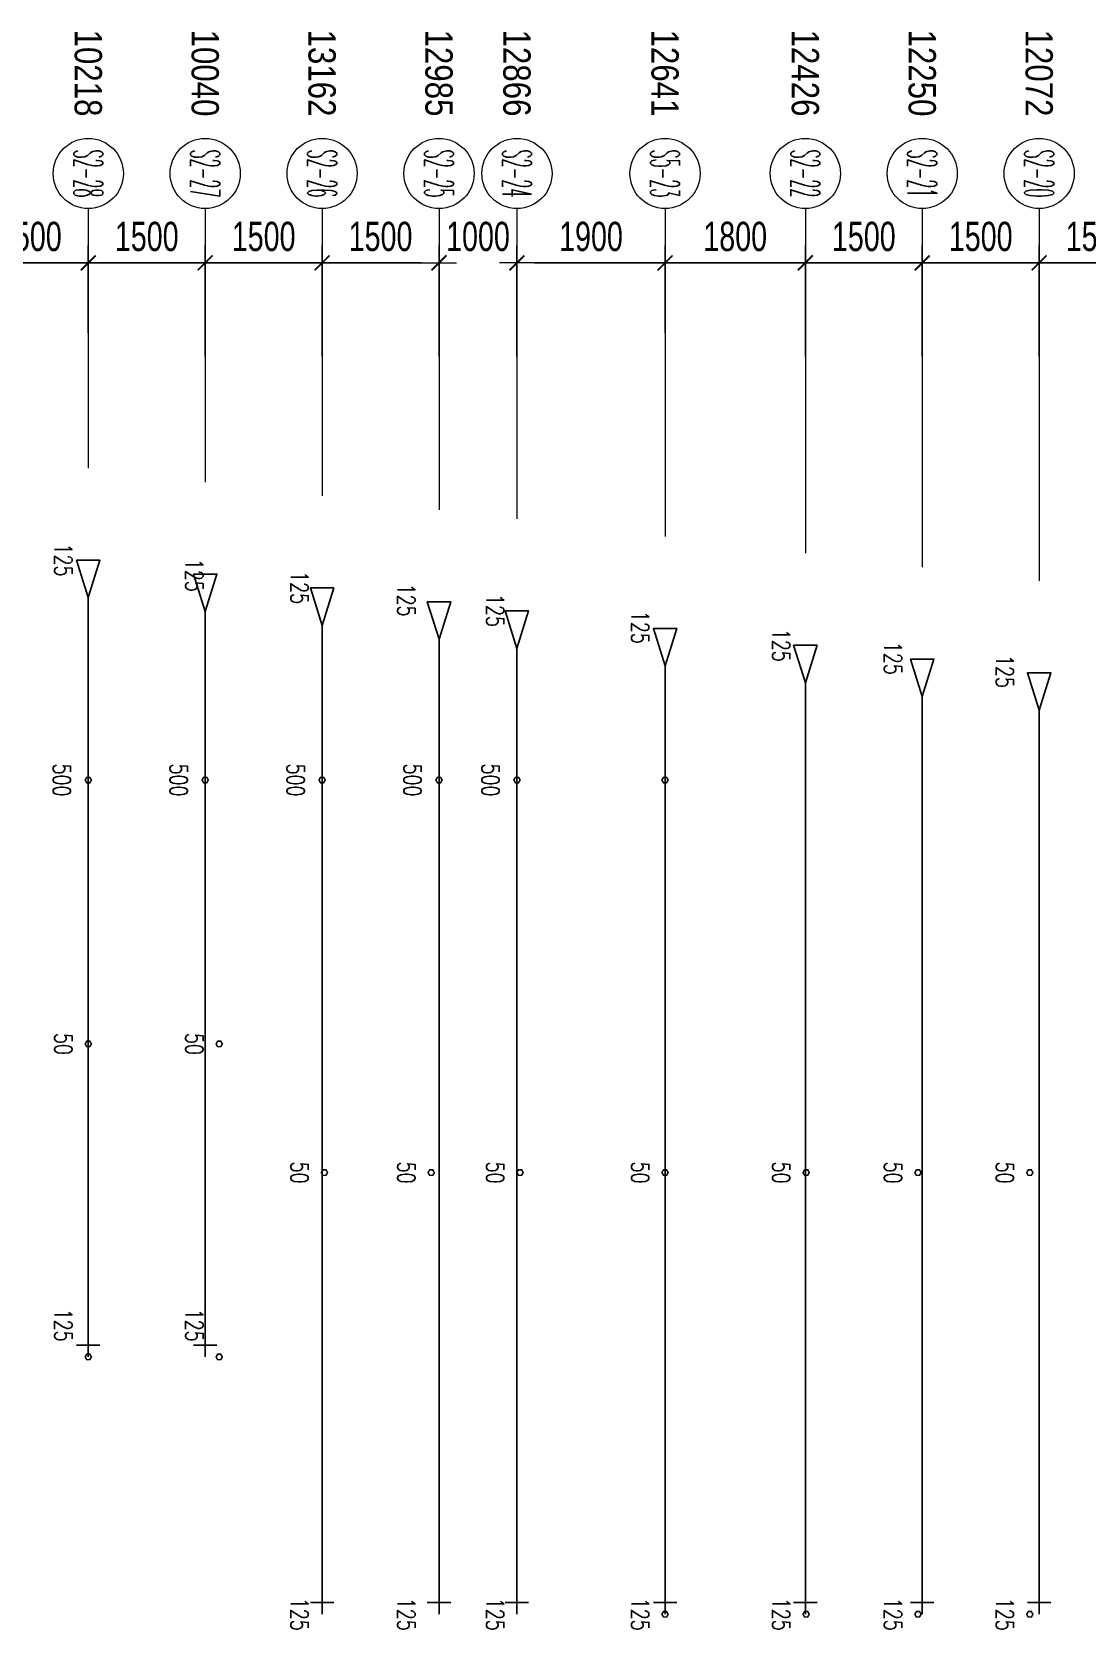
# Model space of a CAD drawing. Header units: millimetres. Extents: x 139404 to 589785, y -24714 to 48110.
# Drawn here: x 531477 to 545015, y 27610 to 48095 of the extents above; entities that cross this region are included whole.
import ezdxf
from ezdxf.enums import TextEntityAlignment as Align

# ---------------------------------------------------------------- set-up
doc = ezdxf.new("R2010")
doc.units = ezdxf.units.MM
doc.layers.get('0').update_dxf_attribs({"lineweight": 20})
doc.layers.get('Defpoints').update_dxf_attribs({"color": 151, "lineweight": 9})
doc.layers.add('ARES_TAG', color=3, linetype='Continuous')
doc.layers.add('NDC_S_TENDON', color=10, linetype='Continuous')
doc.layers.add('Current_plane_Column', color=7, linetype='Continuous', true_color=0x4b00ff)
doc.layers.add('NDC_LCAP', color=87, linetype='Continuous', plot=False)
for name, color, linetype, lineweight in [('NDC_S-ANNO', 7, 'Continuous', 20), ('NDC_S-TENDON', 6, 'Continuous', 35), ('NDC_S_DIM', 1, 'Continuous', 15), ('NDC_S_SYMBOL', 1, 'Continuous', 15)]:
    doc.layers.add(name, color=color, linetype=linetype, lineweight=lineweight)
doc.styles.add('ARES_BIGTEXT', font='VHARIALN.TTF')
doc.styles.add('ARES_ROMANS_0.36', font='romans.shx', dxfattribs={"width": 0.36, "bigfont": 'vns.shx'})
doc.styles.add('NDC_ANNO', font='', dxfattribs={"width": 0.8})
doc.styles.add('NDC_DIM', font='', dxfattribs={"width": 0.75})
doc.styles.get('NDC_ANNO').set_extended_font_data('Dotum')
doc.styles.get('NDC_DIM').set_extended_font_data('Dotum')
doc.dimstyles.new('NDC_dim_150', dxfattribs={"dimscale": 150, "dimtxt": 2.5, "dimasz": 1.5, "dimexe": 1.5, "dimexo": 2.5, "dimgap": 1, "dimtad": 1, "dimdec": 0, "dimzin": 0, "dimdsep": 46, "dimtxsty": 'NDC_DIM', "dimblk": 'DIMMARK', "dimcen": 0.09, "dimdle": 1.2, "dimclrd": 1, "dimclre": 1, "dimclrt": 3, "dimadec": 0, "dimazin": 0, "dimtfac": 1, "dimtdec": 0, "dimtix": 1, "dimtofl": 0, "dimtmove": 0, "dimatfit": 3, "dimfxl": 8, "dimfxlon": 1, "dimtolj": 1, "dimtzin": 0, "dimarcsym": 0})

# ---------------------------------------------------------------- blocks, each defined once
blk = doc.blocks.new('*U571')
at = {"layer": 'NDC_S_SYMBOL', "color": 3}
blk.add_line((-11342, 0), (-8011, 0), dxfattribs=at)
blk.add_circle((-11792, 0), 450, dxfattribs=at)
at = {"layer": 'NDC_S_TENDON'}
for p, q in [((-5831, 0), (-3144, 0)), ((-3144, 0), (2787, 0)), ((2787, 0), (2386, 0)), ((2386, 0), (3386, 0)), ((3236, -150), (3236, 150))]:
    blk.add_line(p, q, dxfattribs=at)
blk.add_lwpolyline([(-6351, 0), (-6831, 150), (-6831, -150), (-6351, 0), (-5831, 0)], dxfattribs=at)
at = {"layer": 'ARES_TAG', "style": 'ARES_ROMANS_0.36', "width": 0.36}
blk.add_attdef('S3', text='', height=375, dxfattribs=at).set_placement((-11792, 0), align=Align.MIDDLE_CENTER)
at = {"layer": 'NDC_LCAP', "style": 'ARES_BIGTEXT'}
blk.add_attdef('L', text='', height=350, dxfattribs=at).set_placement((-12523, 0), align=Align.MIDDLE_RIGHT)
blk = doc.blocks.new('*U564')
at = {"layer": 'NDC_S_SYMBOL', "color": 3}
blk.add_line((-11342, 0), (-7834, 0), dxfattribs=at)
blk.add_circle((-11792, 0), 450, dxfattribs=at)
at = {"layer": 'NDC_S_TENDON'}
for p, q in [((-5654, 0), (-3144, 0)), ((-3144, 0), (2787, 0)), ((2787, 0), (2386, 0)), ((2386, 0), (3386, 0)), ((3236, -150), (3236, 150))]:
    blk.add_line(p, q, dxfattribs=at)
blk.add_lwpolyline([(-6174, 0), (-6654, 150), (-6654, -150), (-6174, 0), (-5654, 0)], dxfattribs=at)
at = {"layer": 'ARES_TAG', "style": 'ARES_ROMANS_0.36', "width": 0.36}
blk.add_attdef('S3', text='', height=375, dxfattribs=at).set_placement((-11792, 0), align=Align.MIDDLE_CENTER)
at = {"layer": 'NDC_LCAP', "style": 'ARES_BIGTEXT'}
blk.add_attdef('L', text='', height=350, dxfattribs=at).set_placement((-12523, 0), align=Align.MIDDLE_RIGHT)
blk = doc.blocks.new('*U565')
at = {"layer": 'NDC_S_SYMBOL', "color": 3}
blk.add_line((-11342, 0), (-7656, 0), dxfattribs=at)
blk.add_circle((-11792, 0), 450, dxfattribs=at)
at = {"layer": 'NDC_S_TENDON'}
for p, q in [((-5476, 0), (-3144, 0)), ((-3144, 0), (2787, 0)), ((2787, 0), (5686, 0)), ((5686, 0), (6686, 0)), ((6536, -150), (6536, 150))]:
    blk.add_line(p, q, dxfattribs=at)
blk.add_lwpolyline([(-5996, 0), (-6476, 150), (-6476, -150), (-5996, 0), (-5476, 0)], dxfattribs=at)
at = {"layer": 'ARES_TAG', "style": 'ARES_ROMANS_0.36', "width": 0.36}
blk.add_attdef('S3', text='', height=375, dxfattribs=at).set_placement((-11792, 0), align=Align.MIDDLE_CENTER)
at = {"layer": 'NDC_LCAP', "style": 'ARES_BIGTEXT'}
blk.add_attdef('L', text='', height=350, dxfattribs=at).set_placement((-12523, 0), align=Align.MIDDLE_RIGHT)
blk = doc.blocks.new('*U558')
at = {"layer": 'NDC_S_SYMBOL', "color": 3}
blk.add_line((-11342, 0), (-6744, 0), dxfattribs=at)
blk.add_circle((-11792, 0), 450, dxfattribs=at)
at = {"layer": 'NDC_S_TENDON'}
for p, q in [((-4564, 0), (-3144, 0)), ((-3144, 0), (2787, 0)), ((2787, 0), (5686, 0)), ((5686, 0), (6686, 0)), ((6536, -150), (6536, 150))]:
    blk.add_line(p, q, dxfattribs=at)
blk.add_lwpolyline([(-5084, 0), (-5564, 150), (-5564, -150), (-5084, 0), (-4564, 0)], dxfattribs=at)
at = {"layer": 'ARES_TAG', "style": 'ARES_ROMANS_0.36', "width": 0.36}
blk.add_attdef('S3', text='', height=375, dxfattribs=at).set_placement((-11792, 0), align=Align.MIDDLE_CENTER)
at = {"layer": 'NDC_LCAP', "style": 'ARES_BIGTEXT'}
blk.add_attdef('L', text='', height=350, dxfattribs=at).set_placement((-12523, 0), align=Align.MIDDLE_RIGHT)
blk = doc.blocks.new('*U559')
at = {"layer": 'NDC_S_SYMBOL', "color": 3}
blk.add_line((-11342, 0), (-6566, 0), dxfattribs=at)
blk.add_circle((-11792, 0), 450, dxfattribs=at)
at = {"layer": 'NDC_S_TENDON'}
for p, q in [((-4386, 0), (-3144, 0)), ((-3144, 0), (2787, 0)), ((2787, 0), (5686, 0)), ((5686, 0), (6686, 0)), ((6536, -150), (6536, 150))]:
    blk.add_line(p, q, dxfattribs=at)
blk.add_lwpolyline([(-4906, 0), (-5386, 150), (-5386, -150), (-4906, 0), (-4386, 0)], dxfattribs=at)
at = {"layer": 'ARES_TAG', "style": 'ARES_ROMANS_0.36', "width": 0.36}
blk.add_attdef('S3', text='', height=375, dxfattribs=at).set_placement((-11792, 0), align=Align.MIDDLE_CENTER)
at = {"layer": 'NDC_LCAP', "style": 'ARES_BIGTEXT'}
blk.add_attdef('L', text='', height=350, dxfattribs=at).set_placement((-12523, 0), align=Align.MIDDLE_RIGHT)
blk = doc.blocks.new('*U566')
at = {"layer": 'NDC_S_SYMBOL', "color": 3}
blk.add_line((-11342, 0), (-7478, 0), dxfattribs=at)
blk.add_circle((-11792, 0), 450, dxfattribs=at)
at = {"layer": 'NDC_S_TENDON'}
for p, q in [((-5298, 0), (-3144, 0)), ((-3144, 0), (2787, 0)), ((2787, 0), (5686, 0)), ((5686, 0), (6686, 0)), ((6536, -150), (6536, 150))]:
    blk.add_line(p, q, dxfattribs=at)
blk.add_lwpolyline([(-5818, 0), (-6298, 150), (-6298, -150), (-5818, 0), (-5298, 0)], dxfattribs=at)
at = {"layer": 'ARES_TAG', "style": 'ARES_ROMANS_0.36', "width": 0.36}
blk.add_attdef('S3', text='', height=375, dxfattribs=at).set_placement((-11792, 0), align=Align.MIDDLE_CENTER)
at = {"layer": 'NDC_LCAP', "style": 'ARES_BIGTEXT'}
blk.add_attdef('L', text='', height=350, dxfattribs=at).set_placement((-12523, 0), align=Align.MIDDLE_RIGHT)
blk = doc.blocks.new('*U561')
at = {"layer": 'NDC_S_SYMBOL', "color": 3}
blk.add_line((-11342, 0), (-7360, 0), dxfattribs=at)
blk.add_circle((-11792, 0), 450, dxfattribs=at)
at = {"layer": 'NDC_S_TENDON'}
for p, q in [((-5180, 0), (-3144, 0)), ((-3144, 0), (2787, 0)), ((2787, 0), (5686, 0)), ((5686, 0), (6686, 0)), ((6536, -150), (6536, 150))]:
    blk.add_line(p, q, dxfattribs=at)
blk.add_lwpolyline([(-5700, 0), (-6180, 150), (-6180, -150), (-5700, 0), (-5180, 0)], dxfattribs=at)
at = {"layer": 'ARES_TAG', "style": 'ARES_ROMANS_0.36', "width": 0.36}
blk.add_attdef('S3', text='', height=375, dxfattribs=at).set_placement((-11792, 0), align=Align.MIDDLE_CENTER)
at = {"layer": 'NDC_LCAP', "style": 'ARES_BIGTEXT'}
blk.add_attdef('L', text='', height=350, dxfattribs=at).set_placement((-12523, 0), align=Align.MIDDLE_RIGHT)
blk = doc.blocks.new('*U562')
at = {"layer": 'NDC_S_SYMBOL', "color": 3}
blk.add_line((-11342, 0), (-7134, 0), dxfattribs=at)
blk.add_circle((-11792, 0), 450, dxfattribs=at)
at = {"layer": 'NDC_S_TENDON'}
for p, q in [((-4955, 0), (-3144, 0)), ((-3144, 0), (2787, 0)), ((2787, 0), (5686, 0)), ((5686, 0), (6686, 0)), ((6536, -150), (6536, 150))]:
    blk.add_line(p, q, dxfattribs=at)
blk.add_lwpolyline([(-5475, 0), (-5955, 150), (-5955, -150), (-5475, 0), (-4955, 0)], dxfattribs=at)
at = {"layer": 'ARES_TAG', "style": 'ARES_ROMANS_0.36', "width": 0.36}
blk.add_attdef('S3', text='', height=375, dxfattribs=at).set_placement((-11792, 0), align=Align.MIDDLE_CENTER)
at = {"layer": 'NDC_LCAP', "style": 'ARES_BIGTEXT'}
blk.add_attdef('L', text='', height=350, dxfattribs=at).set_placement((-12523, 0), align=Align.MIDDLE_RIGHT)
blk = doc.blocks.new('*U563')
at = {"layer": 'NDC_S_SYMBOL', "color": 3}
blk.add_line((-11342, 0), (-6920, 0), dxfattribs=at)
blk.add_circle((-11792, 0), 450, dxfattribs=at)
at = {"layer": 'NDC_S_TENDON'}
for p, q in [((-4740, 0), (-3144, 0)), ((-3144, 0), (2787, 0)), ((2787, 0), (5686, 0)), ((5686, 0), (6686, 0)), ((6536, -150), (6536, 150))]:
    blk.add_line(p, q, dxfattribs=at)
blk.add_lwpolyline([(-5260, 0), (-5740, 150), (-5740, -150), (-5260, 0), (-4740, 0)], dxfattribs=at)
at = {"layer": 'ARES_TAG', "style": 'ARES_ROMANS_0.36', "width": 0.36}
blk.add_attdef('S3', text='', height=375, dxfattribs=at).set_placement((-11792, 0), align=Align.MIDDLE_CENTER)
at = {"layer": 'NDC_LCAP', "style": 'ARES_BIGTEXT'}
blk.add_attdef('L', text='', height=350, dxfattribs=at).set_placement((-12523, 0), align=Align.MIDDLE_RIGHT)
blk = doc.blocks.new('TDY')
at = {"layer": 'NDC_S-TENDON', "linetype": 'Continuous'}
for points, elevation in [([(23490, 29000, 20, 20, 0), (23470, 29035, 20, 20, 0), (23430, 29035, 20, 20, 0), (23410, 29000, 20, 20, 0), (23430, 28965, 20, 20, 0), (23470, 28965, 20, 20, 0)], 2833), ([(23490, 29000, 20, 20, 0), (23470, 29035, 20, 20, 0), (23430, 29035, 20, 20, 0), (23410, 29000, 20, 20, 0), (23430, 28965, 20, 20, 0), (23470, 28965, 20, 20, 0)], 2833), ([(24990, 29000, 20, 20, 0), (24970, 29035, 20, 20, 0), (24930, 29035, 20, 20, 0), (24910, 29000, 20, 20, 0), (24930, 28965, 20, 20, 0), (24970, 28965, 20, 20, 0)], 2833), ([(24990, 29000, 20, 20, 0), (24970, 29035, 20, 20, 0), (24930, 29035, 20, 20, 0), (24910, 29000, 20, 20, 0), (24930, 28965, 20, 20, 0), (24970, 28965, 20, 20, 0)], 2833), ([(26490, 29000, 20, 20, 0), (26470, 29035, 20, 20, 0), (26430, 29035, 20, 20, 0), (26410, 29000, 20, 20, 0), (26430, 28965, 20, 20, 0), (26470, 28965, 20, 20, 0)], 19), ([(26490, 29000, 20, 20, 0), (26470, 29035, 20, 20, 0), (26430, 29035, 20, 20, 0), (26410, 29000, 20, 20, 0), (26430, 28965, 20, 20, 0), (26470, 28965, 20, 20, 0)], 19), ([(27990, 29000, 20, 20, 0), (27970, 29035, 20, 20, 0), (27930, 29035, 20, 20, 0), (27910, 29000, 20, 20, 0), (27930, 28965, 20, 20, 0), (27970, 28965, 20, 20, 0)], 19), ([(27990, 29000, 20, 20, 0), (27970, 29035, 20, 20, 0), (27930, 29035, 20, 20, 0), (27910, 29000, 20, 20, 0), (27930, 28965, 20, 20, 0), (27970, 28965, 20, 20, 0)], 19), ([(28990, 29000, 20, 20, 0), (28970, 29035, 20, 20, 0), (28930, 29035, 20, 20, 0), (28910, 29000, 20, 20, 0), (28930, 28965, 20, 20, 0), (28970, 28965, 20, 20, 0)], 19), ([(28990, 29000, 20, 20, 0), (28970, 29035, 20, 20, 0), (28930, 29035, 20, 20, 0), (28910, 29000, 20, 20, 0), (28930, 28965, 20, 20, 0), (28970, 28965, 20, 20, 0)], 19), ([(23490, 25615, 20, 20, 0), (23470, 25650, 20, 20, 0), (23430, 25650, 20, 20, 0), (23410, 25615, 20, 20, 0), (23430, 25580, 20, 20, 0), (23470, 25580, 20, 20, 0)], 2800), ([(23490, 25615, 20, 20, 0), (23470, 25650, 20, 20, 0), (23430, 25650, 20, 20, 0), (23410, 25615, 20, 20, 0), (23430, 25580, 20, 20, 0), (23470, 25580, 20, 20, 0)], 2800), ([(25170, 25615, 20, 20, 0), (25150, 25650, 20, 20, 0), (25110, 25650, 20, 20, 0), (25090, 25615, 20, 20, 0), (25110, 25580, 20, 20, 0), (25150, 25580, 20, 20, 0)], 2800), ([(25170, 25615, 20, 20, 0), (25150, 25650, 20, 20, 0), (25110, 25650, 20, 20, 0), (25090, 25615, 20, 20, 0), (25110, 25580, 20, 20, 0), (25150, 25580, 20, 20, 0)], 2800), ([(26520, 23965, 20, 20, 0), (26500, 24000, 20, 20, 0), (26460, 24000, 20, 20, 0), (26440, 23965, 20, 20, 0), (26460, 23930, 20, 20, 0), (26500, 23930, 20, 20, 0)], 2800), ([(26520, 23965, 20, 20, 0), (26500, 24000, 20, 20, 0), (26460, 24000, 20, 20, 0), (26440, 23965, 20, 20, 0), (26460, 23930, 20, 20, 0), (26500, 23930, 20, 20, 0)], 2800), ([(27890, 23965, 20, 20, 0), (27870, 24000, 20, 20, 0), (27830, 24000, 20, 20, 0), (27810, 23965, 20, 20, 0), (27830, 23930, 20, 20, 0), (27870, 23930, 20, 20, 0)], 2800), ([(27890, 23965, 20, 20, 0), (27870, 24000, 20, 20, 0), (27830, 24000, 20, 20, 0), (27810, 23965, 20, 20, 0), (27830, 23930, 20, 20, 0), (27870, 23930, 20, 20, 0)], 2800), ([(29030, 23965, 20, 20, 0), (29010, 24000, 20, 20, 0), (28970, 24000, 20, 20, 0), (28950, 23965, 20, 20, 0), (28970, 23930, 20, 20, 0), (29010, 23930, 20, 20, 0)], 2800), ([(29030, 23965, 20, 20, 0), (29010, 24000, 20, 20, 0), (28970, 24000, 20, 20, 0), (28950, 23965, 20, 20, 0), (28970, 23930, 20, 20, 0), (29010, 23930, 20, 20, 0)], 2800), ([(30890, 23965, 20, 20, 0), (30870, 24000, 20, 20, 0), (30830, 24000, 20, 20, 0), (30810, 23965, 20, 20, 0), (30830, 23930, 20, 20, 0), (30870, 23930, 20, 20, 0)], 2800), ([(30890, 23965, 20, 20, 0), (30870, 24000, 20, 20, 0), (30830, 24000, 20, 20, 0), (30810, 23965, 20, 20, 0), (30830, 23930, 20, 20, 0), (30870, 23930, 20, 20, 0)], 2800), ([(32700, 23965, 20, 20, 0), (32680, 24000, 20, 20, 0), (32640, 24000, 20, 20, 0), (32620, 23965, 20, 20, 0), (32640, 23930, 20, 20, 0), (32680, 23930, 20, 20, 0)], 2800), ([(32700, 23965, 20, 20, 0), (32680, 24000, 20, 20, 0), (32640, 24000, 20, 20, 0), (32620, 23965, 20, 20, 0), (32640, 23930, 20, 20, 0), (32680, 23930, 20, 20, 0)], 2800), ([(34135, 23965, 20, 20, 0), (34115, 24000, 20, 20, 0), (34075, 24000, 20, 20, 0), (34055, 23965, 20, 20, 0), (34075, 23930, 20, 20, 0), (34115, 23930, 20, 20, 0)], 2800), ([(34135, 23965, 20, 20, 0), (34115, 24000, 20, 20, 0), (34075, 24000, 20, 20, 0), (34055, 23965, 20, 20, 0), (34075, 23930, 20, 20, 0), (34115, 23930, 20, 20, 0)], 2800), ([(35570, 23965, 20, 20, 0), (35550, 24000, 20, 20, 0), (35510, 24000, 20, 20, 0), (35490, 23965, 20, 20, 0), (35510, 23930, 20, 20, 0), (35550, 23930, 20, 20, 0)], 2800), ([(35570, 23965, 20, 20, 0), (35550, 24000, 20, 20, 0), (35510, 24000, 20, 20, 0), (35490, 23965, 20, 20, 0), (35510, 23930, 20, 20, 0), (35550, 23930, 20, 20, 0)], 2800), ([(23490, 21600, 20, 20, 0), (23470, 21635, 20, 20, 0), (23430, 21635, 20, 20, 0), (23410, 21600, 20, 20, 0), (23430, 21565, 20, 20, 0), (23470, 21565, 20, 20, 0)], 2875), ([(23490, 21600, 20, 20, 0), (23470, 21635, 20, 20, 0), (23430, 21635, 20, 20, 0), (23410, 21600, 20, 20, 0), (23430, 21565, 20, 20, 0), (23470, 21565, 20, 20, 0)], 2875), ([(25170, 21600, 20, 20, 0), (25150, 21635, 20, 20, 0), (25110, 21635, 20, 20, 0), (25090, 21600, 20, 20, 0), (25110, 21565, 20, 20, 0), (25150, 21565, 20, 20, 0)], 2875), ([(25170, 21600, 20, 20, 0), (25150, 21635, 20, 20, 0), (25110, 21635, 20, 20, 0), (25090, 21600, 20, 20, 0), (25110, 21565, 20, 20, 0), (25150, 21565, 20, 20, 0)], 2875), ([(30890, 18300, 20, 20, 0), (30870, 18335, 20, 20, 0), (30830, 18335, 20, 20, 0), (30810, 18300, 20, 20, 0), (30830, 18265, 20, 20, 0), (30870, 18265, 20, 20, 0)], 2875), ([(30890, 18300, 20, 20, 0), (30870, 18335, 20, 20, 0), (30830, 18335, 20, 20, 0), (30810, 18300, 20, 20, 0), (30830, 18265, 20, 20, 0), (30870, 18265, 20, 20, 0)], 2875), ([(32700, 18300, 20, 20, 0), (32680, 18335, 20, 20, 0), (32640, 18335, 20, 20, 0), (32620, 18300, 20, 20, 0), (32640, 18265, 20, 20, 0), (32680, 18265, 20, 20, 0)], 2875), ([(32700, 18300, 20, 20, 0), (32680, 18335, 20, 20, 0), (32640, 18335, 20, 20, 0), (32620, 18300, 20, 20, 0), (32640, 18265, 20, 20, 0), (32680, 18265, 20, 20, 0)], 2875), ([(34135, 18300, 20, 20, 0), (34115, 18335, 20, 20, 0), (34075, 18335, 20, 20, 0), (34055, 18300, 20, 20, 0), (34075, 18265, 20, 20, 0), (34115, 18265, 20, 20, 0)], 2875), ([(34135, 18300, 20, 20, 0), (34115, 18335, 20, 20, 0), (34075, 18335, 20, 20, 0), (34055, 18300, 20, 20, 0), (34075, 18265, 20, 20, 0), (34115, 18265, 20, 20, 0)], 2875), ([(35570, 18300, 20, 20, 0), (35550, 18335, 20, 20, 0), (35510, 18335, 20, 20, 0), (35490, 18300, 20, 20, 0), (35510, 18265, 20, 20, 0), (35550, 18265, 20, 20, 0)], 2875), ([(35570, 18300, 20, 20, 0), (35550, 18335, 20, 20, 0), (35510, 18335, 20, 20, 0), (35490, 18300, 20, 20, 0), (35510, 18265, 20, 20, 0), (35550, 18265, 20, 20, 0)], 2875)]:
    blk.add_lwpolyline(points, format="xyseb", close=True, dxfattribs=dict(at, elevation=elevation))
blk.add_lwpolyline([(30890, 29000, 20, 20, 0), (30870, 29035, 20, 20, 0), (30830, 29035, 20, 20, 0), (30810, 29000, 20, 20, 0), (30830, 28965, 20, 20, 0), (30870, 28965, 20, 20, 0)], format="xyseb", close=True, dxfattribs=at)
blk.add_lwpolyline([(30890, 29000, 20, 20, 0), (30870, 29035, 20, 20, 0), (30830, 29035, 20, 20, 0), (30810, 29000, 20, 20, 0), (30830, 28965, 20, 20, 0), (30870, 28965, 20, 20, 0)], format="xyseb", close=True, dxfattribs=at)
at = {"rotation": 270}
for name, p, values in [('*U571', (23450, 24988, 2833), {'L': '10218', 'S3': 'S2-28'}), ('*U564', (24950, 24988, 2833), {'L': '10040', 'S3': 'S2-27'}), ('*U565', (26450, 24988, 19), {'L': '13162', 'S3': 'S2-26'}), ('*U566', (27950, 24988, 19), {'L': '12985', 'S3': 'S2-25'}), ('*U561', (28950, 24988, 19), {'L': '12866', 'S3': 'S2-24'}), ('*U562', (30850, 24988, 2833), {'L': '12641', 'S3': 'S5-23'}), ('*U563', (32650, 24988, 1), {'L': '12426', 'S3': 'S2-22'}), ('*U558', (34150, 24988, 19), {'L': '12250', 'S3': 'S2-21'}), ('*U559', (35650, 24988, 19), {'L': '12072', 'S3': 'S2-20'})]:
    blk.add_blockref(name, p, dxfattribs=at).add_auto_attribs(values)
at = {"layer": 'NDC_S-ANNO', "linetype": 'Continuous', "char_height": 225, "attachment_point": 5, "rotation": 270, "line_spacing_factor": 0.75, "style": 'NDC_ANNO'}
for s, insert in [('\\FSTANDARD.shx;125', (23130, 31822, 2873)), ('\\FSTANDARD.shx;125', (24810, 31626, 2873)), ('\\FSTANDARD.shx;125', (26160, 31468, 2871)), ('\\FSTANDARD.shx;125', (27530, 31308, 2873)), ('\\FSTANDARD.shx;125', (28670, 31175, 2872)), ('\\FSTANDARD.shx;125', (30530, 30958, -2875)), ('\\FSTANDARD.shx;125', (32340, 30728, 2874)), ('\\FSTANDARD.shx;125', (33775, 30561, 2873)), ('\\FSTANDARD.shx;125', (35210, 30393, 2873)), ('\\FSTANDARD.shx;500', (23110, 29000, 5249)), ('\\FSTANDARD.shx;500', (24610, 29000, 5249)), ('\\FSTANDARD.shx;500', (26110, 29000, 2435)), ('\\FSTANDARD.shx;500', (27610, 29000, 2435)), ('\\FSTANDARD.shx;500', (28610, 29000, 2434)), ('\\FSTANDARD.shx;50', (23130, 25615, 2800)), ('\\FSTANDARD.shx;50', (24810, 25615, 2800)), ('\\FSTANDARD.shx;50', (26160, 23965, 2800)), ('\\FSTANDARD.shx;50', (27530, 23965, 2800)), ('\\FSTANDARD.shx;50', (28670, 23965, 2800)), ('\\FSTANDARD.shx;50', (30530, 23965, 2800)), ('\\FSTANDARD.shx;50', (32340, 23965, 2800)), ('\\FSTANDARD.shx;50', (33775, 23965, 2800)), ('\\FSTANDARD.shx;50', (35210, 23965, 2800)), ('\\FSTANDARD.shx;125', (23130, 22008, 2875)), ('\\FSTANDARD.shx;125', (24810, 22008, 2875)), ('\\FSTANDARD.shx;125', (26160, 18300, 2875)), ('\\FSTANDARD.shx;125', (27530, 18300, 2875)), ('\\FSTANDARD.shx;125', (28670, 18300, 2875)), ('\\FSTANDARD.shx;125', (30530, 18300, 2875)), ('\\FSTANDARD.shx;125', (32340, 18300, 2875)), ('\\FSTANDARD.shx;125', (33775, 18300, 2875)), ('\\FSTANDARD.shx;125', (35210, 18300, 2875))]:
    blk.add_mtext(s, dxfattribs=dict(at, insert=insert))
blk = doc.blocks.new('DIMMARK')
at = {"layer": 'NDC_S_DIM', "color": 1}
blk.add_line((-1.5, 0), (1, 0), dxfattribs=at)
at = {"layer": 'NDC_S_DIM', "color": 2, "const_width": 0.1}
blk.add_lwpolyline([(-0.424, -0.424), (0.424, 0.424)], dxfattribs=at)
blk = doc.blocks.new('*D710')
at = {"layer": 'Defpoints', "color": 0, "ltscale": 100, "transparency": 16777216}
for p in [(532200, 45133), (530700, 41698, 2875), (532200, 41698, 2875)]:
    blk.add_point(p, dxfattribs=at)
at = {"layer": 'NDC_S_DIM', "color": 1, "lineweight": -2, "ltscale": 100, "transparency": 16777216}
for p, q in [((530700, 44237), (530700, 45358)), ((532200, 44237), (532200, 45358)), ((530925, 45133), (531975, 45133))]:
    blk.add_line(p, q, dxfattribs=at)
at = {"layer": 'NDC_S_DIM', "color": 1, "lineweight": -2, "ltscale": 100, "transparency": 16777216, "xscale": 225, "yscale": 225, "zscale": 225, "rotation": 180}
blk.add_blockref('DIMMARK', (530700, 45133), dxfattribs=at)
at = {"layer": 'NDC_S_DIM', "color": 1, "lineweight": -2, "ltscale": 100, "transparency": 16777216, "xscale": 225, "yscale": 225, "zscale": 225}
blk.add_blockref('DIMMARK', (532200, 45133), dxfattribs=at)
at = {"layer": 'NDC_S_DIM', "color": 3, "ltscale": 100, "transparency": 16777216, "insert": (531450, 45470), "char_height": 375, "attachment_point": 5, "style": 'NDC_DIM'}
blk.add_mtext('\\A1;1500', dxfattribs=at)
blk = doc.blocks.new('*D711')
at = {"layer": 'Defpoints', "color": 0, "ltscale": 100, "transparency": 16777216}
for p in [(533700, 45133), (532200, 41698, 2875), (533700, 41698, 74)]:
    blk.add_point(p, dxfattribs=at)
at = {"layer": 'NDC_S_DIM', "color": 1, "lineweight": -2, "ltscale": 100, "transparency": 16777216}
for p, q in [((532200, 44237), (532200, 45358)), ((533700, 43933), (533700, 45358)), ((532425, 45133), (533475, 45133))]:
    blk.add_line(p, q, dxfattribs=at)
at = {"layer": 'NDC_S_DIM', "color": 1, "lineweight": -2, "ltscale": 100, "transparency": 16777216, "xscale": 225, "yscale": 225, "zscale": 225, "rotation": 180}
blk.add_blockref('DIMMARK', (532200, 45133), dxfattribs=at)
at = {"layer": 'NDC_S_DIM', "color": 1, "lineweight": -2, "ltscale": 100, "transparency": 16777216, "xscale": 225, "yscale": 225, "zscale": 225}
blk.add_blockref('DIMMARK', (533700, 45133), dxfattribs=at)
at = {"layer": 'NDC_S_DIM', "color": 3, "ltscale": 100, "transparency": 16777216, "insert": (532950, 45470), "char_height": 375, "attachment_point": 5, "style": 'NDC_DIM'}
blk.add_mtext('\\A1;1500', dxfattribs=at)
blk = doc.blocks.new('*D712')
at = {"layer": 'Defpoints', "color": 0, "ltscale": 100, "transparency": 16777216}
for p in [(535200, 45133), (533700, 41698, 74), (535200, 41698, 61)]:
    blk.add_point(p, dxfattribs=at)
at = {"layer": 'NDC_S_DIM', "color": 1, "lineweight": -2, "ltscale": 100, "transparency": 16777216}
for p, q in [((533700, 43933), (533700, 45358)), ((535200, 43933), (535200, 45358)), ((533925, 45133), (534975, 45133))]:
    blk.add_line(p, q, dxfattribs=at)
at = {"layer": 'NDC_S_DIM', "color": 1, "lineweight": -2, "ltscale": 100, "transparency": 16777216, "xscale": 225, "yscale": 225, "zscale": 225, "rotation": 180}
blk.add_blockref('DIMMARK', (533700, 45133), dxfattribs=at)
at = {"layer": 'NDC_S_DIM', "color": 1, "lineweight": -2, "ltscale": 100, "transparency": 16777216, "xscale": 225, "yscale": 225, "zscale": 225}
blk.add_blockref('DIMMARK', (535200, 45133), dxfattribs=at)
at = {"layer": 'NDC_S_DIM', "color": 3, "ltscale": 100, "transparency": 16777216, "insert": (534450, 45470), "char_height": 375, "attachment_point": 5, "style": 'NDC_DIM'}
blk.add_mtext('\\A1;1500', dxfattribs=at)
blk = doc.blocks.new('*D713')
at = {"layer": 'Defpoints', "color": 0, "ltscale": 100, "transparency": 16777216}
for p in [(536700, 45133), (535200, 41698, 61), (536700, 41698, 61)]:
    blk.add_point(p, dxfattribs=at)
at = {"layer": 'NDC_S_DIM', "color": 1, "lineweight": -2, "ltscale": 100, "transparency": 16777216}
for p, q in [((535200, 43933), (535200, 45358)), ((536700, 43933), (536700, 45358)), ((535425, 45133), (536475, 45133))]:
    blk.add_line(p, q, dxfattribs=at)
at = {"layer": 'NDC_S_DIM', "color": 1, "lineweight": -2, "ltscale": 100, "transparency": 16777216, "xscale": 225, "yscale": 225, "zscale": 225, "rotation": 180}
blk.add_blockref('DIMMARK', (535200, 45133), dxfattribs=at)
at = {"layer": 'NDC_S_DIM', "color": 1, "lineweight": -2, "ltscale": 100, "transparency": 16777216, "xscale": 225, "yscale": 225, "zscale": 225}
blk.add_blockref('DIMMARK', (536700, 45133), dxfattribs=at)
at = {"layer": 'NDC_S_DIM', "color": 3, "ltscale": 100, "transparency": 16777216, "insert": (535950, 45470), "char_height": 375, "attachment_point": 5, "style": 'NDC_DIM'}
blk.add_mtext('\\A1;1500', dxfattribs=at)
blk = doc.blocks.new('*D714')
at = {"layer": 'Defpoints', "color": 0, "ltscale": 100, "transparency": 16777216}
for p in [(537700, 45133), (536700, 41698, 61), (537700, 41698, 60)]:
    blk.add_point(p, dxfattribs=at)
at = {"layer": 'NDC_S_DIM', "color": 1, "lineweight": -2, "ltscale": 100, "transparency": 16777216}
for p, q in [((536700, 43933), (536700, 45358)), ((537700, 43933), (537700, 45358)), ((536475, 45133), (536250, 45133)), ((537925, 45133), (538150, 45133))]:
    blk.add_line(p, q, dxfattribs=at)
at = {"layer": 'NDC_S_DIM', "color": 1, "lineweight": -2, "ltscale": 100, "transparency": 16777216, "xscale": 225, "yscale": 225, "zscale": 225}
blk.add_blockref('DIMMARK', (536700, 45133), dxfattribs=at)
at = {"layer": 'NDC_S_DIM', "color": 1, "lineweight": -2, "ltscale": 100, "transparency": 16777216, "xscale": 225, "yscale": 225, "zscale": 225, "rotation": 180}
blk.add_blockref('DIMMARK', (537700, 45133), dxfattribs=at)
at = {"layer": 'NDC_S_DIM', "color": 3, "ltscale": 100, "transparency": 16777216, "insert": (537200, 45470), "char_height": 375, "attachment_point": 5, "style": 'NDC_DIM'}
blk.add_mtext('\\A1;1000', dxfattribs=at)
blk = doc.blocks.new('*D715')
at = {"layer": 'Defpoints', "color": 0, "ltscale": 100, "transparency": 16777216}
for p in [(539600, 45133), (537700, 41698, 60), (539600, 41698, 2875)]:
    blk.add_point(p, dxfattribs=at)
at = {"layer": 'NDC_S_DIM', "color": 1, "lineweight": -2, "ltscale": 100, "transparency": 16777216}
for p, q in [((537700, 43933), (537700, 45358)), ((539600, 44237), (539600, 45358)), ((537925, 45133), (539375, 45133))]:
    blk.add_line(p, q, dxfattribs=at)
at = {"layer": 'NDC_S_DIM', "color": 1, "lineweight": -2, "ltscale": 100, "transparency": 16777216, "xscale": 225, "yscale": 225, "zscale": 225, "rotation": 180}
blk.add_blockref('DIMMARK', (537700, 45133), dxfattribs=at)
at = {"layer": 'NDC_S_DIM', "color": 1, "lineweight": -2, "ltscale": 100, "transparency": 16777216, "xscale": 225, "yscale": 225, "zscale": 225}
blk.add_blockref('DIMMARK', (539600, 45133), dxfattribs=at)
at = {"layer": 'NDC_S_DIM', "color": 3, "ltscale": 100, "transparency": 16777216, "insert": (538650, 45470), "char_height": 375, "attachment_point": 5, "style": 'NDC_DIM'}
blk.add_mtext('\\A1;1900', dxfattribs=at)
blk = doc.blocks.new('*D716')
at = {"layer": 'Defpoints', "color": 0, "ltscale": 100, "transparency": 16777216}
for p in [(541400, 45133), (539600, 41698, 2875), (541400, 41698, 61)]:
    blk.add_point(p, dxfattribs=at)
at = {"layer": 'NDC_S_DIM', "color": 1, "lineweight": -2, "ltscale": 100, "transparency": 16777216}
for p, q in [((539600, 44237), (539600, 45358)), ((541400, 43933), (541400, 45358)), ((539825, 45133), (541175, 45133))]:
    blk.add_line(p, q, dxfattribs=at)
at = {"layer": 'NDC_S_DIM', "color": 1, "lineweight": -2, "ltscale": 100, "transparency": 16777216, "xscale": 225, "yscale": 225, "zscale": 225, "rotation": 180}
blk.add_blockref('DIMMARK', (539600, 45133), dxfattribs=at)
at = {"layer": 'NDC_S_DIM', "color": 1, "lineweight": -2, "ltscale": 100, "transparency": 16777216, "xscale": 225, "yscale": 225, "zscale": 225}
blk.add_blockref('DIMMARK', (541400, 45133), dxfattribs=at)
at = {"layer": 'NDC_S_DIM', "color": 3, "ltscale": 100, "transparency": 16777216, "insert": (540500, 45470), "char_height": 375, "attachment_point": 5, "style": 'NDC_DIM'}
blk.add_mtext('\\A1;1800', dxfattribs=at)
blk = doc.blocks.new('*D717')
at = {"layer": 'Defpoints', "color": 0, "ltscale": 100, "transparency": 16777216}
for p in [(542900, 45133), (541400, 41698, 61), (542900, 41698, 61)]:
    blk.add_point(p, dxfattribs=at)
at = {"layer": 'NDC_S_DIM', "color": 1, "lineweight": -2, "ltscale": 100, "transparency": 16777216}
for p, q in [((541400, 43933), (541400, 45358)), ((542900, 43933), (542900, 45358)), ((541625, 45133), (542675, 45133))]:
    blk.add_line(p, q, dxfattribs=at)
at = {"layer": 'NDC_S_DIM', "color": 1, "lineweight": -2, "ltscale": 100, "transparency": 16777216, "xscale": 225, "yscale": 225, "zscale": 225, "rotation": 180}
blk.add_blockref('DIMMARK', (541400, 45133), dxfattribs=at)
at = {"layer": 'NDC_S_DIM', "color": 1, "lineweight": -2, "ltscale": 100, "transparency": 16777216, "xscale": 225, "yscale": 225, "zscale": 225}
blk.add_blockref('DIMMARK', (542900, 45133), dxfattribs=at)
at = {"layer": 'NDC_S_DIM', "color": 3, "ltscale": 100, "transparency": 16777216, "insert": (542150, 45470), "char_height": 375, "attachment_point": 5, "style": 'NDC_DIM'}
blk.add_mtext('\\A1;1500', dxfattribs=at)
blk = doc.blocks.new('*D718')
at = {"layer": 'Defpoints', "color": 0, "ltscale": 100, "transparency": 16777216}
for p in [(544400, 45133), (542900, 41698, 61), (544400, 41698, 60)]:
    blk.add_point(p, dxfattribs=at)
at = {"layer": 'NDC_S_DIM', "color": 1, "lineweight": -2, "ltscale": 100, "transparency": 16777216}
for p, q in [((542900, 43933), (542900, 45358)), ((544400, 43933), (544400, 45358)), ((543125, 45133), (544175, 45133))]:
    blk.add_line(p, q, dxfattribs=at)
at = {"layer": 'NDC_S_DIM', "color": 1, "lineweight": -2, "ltscale": 100, "transparency": 16777216, "xscale": 225, "yscale": 225, "zscale": 225, "rotation": 180}
blk.add_blockref('DIMMARK', (542900, 45133), dxfattribs=at)
at = {"layer": 'NDC_S_DIM', "color": 1, "lineweight": -2, "ltscale": 100, "transparency": 16777216, "xscale": 225, "yscale": 225, "zscale": 225}
blk.add_blockref('DIMMARK', (544400, 45133), dxfattribs=at)
at = {"layer": 'NDC_S_DIM', "color": 3, "ltscale": 100, "transparency": 16777216, "insert": (543650, 45470), "char_height": 375, "attachment_point": 5, "style": 'NDC_DIM'}
blk.add_mtext('\\A1;1500', dxfattribs=at)
blk = doc.blocks.new('*D719')
at = {"layer": 'Defpoints', "color": 0, "ltscale": 100, "transparency": 16777216}
for p in [(545900, 45133), (544400, 41698, 60), (545900, 41698, 72)]:
    blk.add_point(p, dxfattribs=at)
at = {"layer": 'NDC_S_DIM', "color": 1, "lineweight": -2, "ltscale": 100, "transparency": 16777216}
for p, q in [((544400, 43933), (544400, 45358)), ((545900, 43933), (545900, 45358)), ((544625, 45133), (545675, 45133))]:
    blk.add_line(p, q, dxfattribs=at)
at = {"layer": 'NDC_S_DIM', "color": 1, "lineweight": -2, "ltscale": 100, "transparency": 16777216, "xscale": 225, "yscale": 225, "zscale": 225, "rotation": 180}
blk.add_blockref('DIMMARK', (544400, 45133), dxfattribs=at)
at = {"layer": 'NDC_S_DIM', "color": 1, "lineweight": -2, "ltscale": 100, "transparency": 16777216, "xscale": 225, "yscale": 225, "zscale": 225}
blk.add_blockref('DIMMARK', (545900, 45133), dxfattribs=at)
at = {"layer": 'NDC_S_DIM', "color": 3, "ltscale": 100, "transparency": 16777216, "insert": (545150, 45470), "char_height": 375, "attachment_point": 5, "style": 'NDC_DIM'}
blk.add_mtext('\\A1;1500', dxfattribs=at)

msp = doc.modelspace()

# ---------------------------------------------------------------- block references
at = {"layer": 'Current_plane_Column'}
msp.add_blockref('TDY', (508750, 9500), dxfattribs=at)

# ---------------------------------------------------------------- dimensions: what is measured, and where the dimension line sits
at = {"layer": 'NDC_S_DIM', "ltscale": 100}
for base, p1, p2, picture, middle in [((532200, 45132.6), (530700, 41697.9, 2875), (532200, 41697.9, 2875), '*D710', (531450, 45470.3)), ((533699.6, 45132.6), (532200, 41697.9, 2875), (533699.6, 41697.9, 73.8), '*D711', (532949.8, 45470.3)), ((535199.6, 45132.6), (533699.6, 41697.9, 73.8), (535199.6, 41697.9, 60.6), '*D712', (534449.6, 45470.3)), ((536700, 45132.6), (535199.6, 41697.9, 60.6), (536700, 41697.9, 60.6), '*D713', (535949.8, 45470.3)), ((537700, 45132.6), (536700, 41697.9, 60.6), (537700, 41697.9, 60.3), '*D714', (537200, 45470.3)), ((539600, 45132.6), (537700, 41697.9, 60.3), (539600, 41697.9, 2875), '*D715', (538650, 45470.3)), ((541400, 45132.6), (539600, 41697.9, 2875), (541400, 41697.9, 60.7), '*D716', (540500, 45470.3)), ((542900, 45132.6), (541400, 41697.9, 60.7), (542900, 41697.9, 61), '*D717', (542150, 45470.3)), ((544399.6, 45132.6), (542900, 41697.9, 61), (544399.6, 41697.9, 60.5), '*D718', (543649.8, 45470.3)), ((545899.6, 45132.6), (544399.6, 41697.9, 60.5), (545899.6, 41697.9, 71.7), '*D719', (545149.6, 45470.3))]:
    dim = msp.add_linear_dim(base=base, p1=p1, p2=p2, dimstyle='NDC_dim_150', override={"dimtmove": 1}, dxfattribs=at)
    dim.commit()
    dim.dimension.update_dxf_attribs({"geometry": picture, "text_midpoint": middle})

doc.saveas('drawing.dxf')
